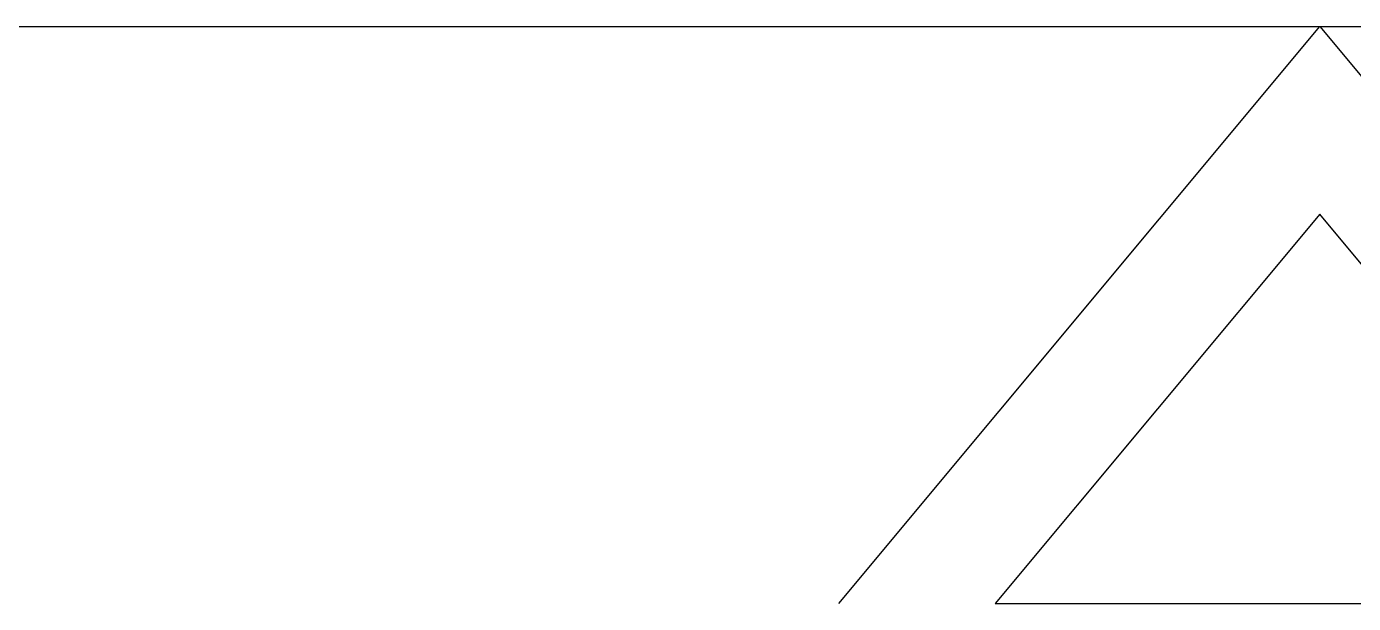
# Model space of a CAD drawing. Extents: x 2698 to 184165, y 3805 to 33846.
# Drawn here: x 160081.1 to 160111.36, y 30647.64 to 30660.8 of the extents above; entities that cross this region are included whole.
import ezdxf

# ---------------------------------------------------------------- set-up
doc = ezdxf.new("R2010")
doc.units = 0
doc.header["$LTSCALE"] = 2
doc.layers.add('_MCA-0', color=7, linetype='CONTINUOUS')
doc.layers.add('_MCA-0-DETAY', color=7, linetype='CONTINUOUS')

# ---------------------------------------------------------------- blocks, each defined once
blk = doc.blocks.new('_MCA-Y-DETAY-SPRMON')
at = {"layer": '_MCA-0'}
for points in [[(117.3999566307484, -145.9969618611922), (121.3999566307484, -141.1969618611929), (125.3999566307739, -145.9969618611922), (171.0358280645978, -145.9969618611922)], [(118.7016649100678, -145.9969618611922), (124.0982483514545, -145.9969618611922), (121.3999566307484, -142.7590117963682), (118.7016649100678, -145.9969618611922)]]:
    blk.add_lwpolyline(points, dxfattribs=at)
at = {"layer": '_MCA-0-DETAY', "color": 252}
blk.add_line((107.9419061134377, -141.1969618611911), (186.6875277568197, -141.1969618611911), dxfattribs=at)

msp = doc.modelspace()

# ---------------------------------------------------------------- block references
at = {"layer": '_MCA-0-DETAY', "xscale": 2.742269662921349, "yscale": 2.742269662921349, "zscale": 2.742269662921349}
msp.add_blockref('_MCA-Y-DETAY-SPRMON', (159777.6757003544, 31048.00146535099), dxfattribs=at)

doc.saveas('drawing.dxf')
